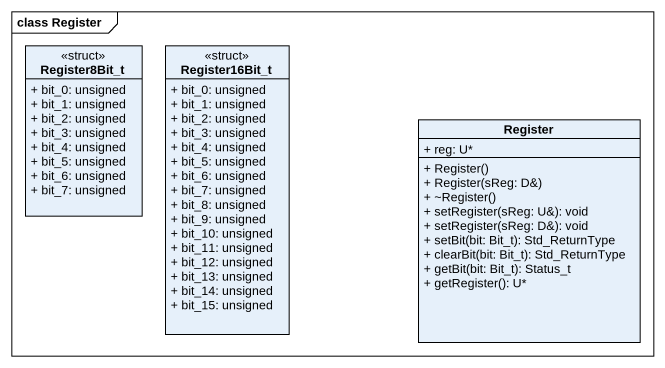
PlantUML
@startuml
mainframe class Register
hide circle
hide empty members
skinparam classAttributeIconSize 0
class Register8Bit_t <<struct>> {
  + bit_0: unsigned
  + bit_1: unsigned
  + bit_2: unsigned
  + bit_3: unsigned
  + bit_4: unsigned
  + bit_5: unsigned
  + bit_6: unsigned
  + bit_7: unsigned
}
class Register16Bit_t <<struct>> {
  + bit_0: unsigned
  + bit_1: unsigned
  + bit_2: unsigned
  + bit_3: unsigned
  + bit_4: unsigned
  + bit_5: unsigned
  + bit_6: unsigned
  + bit_7: unsigned
  + bit_8: unsigned
  + bit_9: unsigned
  + bit_10: unsigned
  + bit_11: unsigned
  + bit_12: unsigned
  + bit_13: unsigned
  + bit_14: unsigned
  + bit_15: unsigned
}
class Register {
  + reg: U*
  + Register()
  + Register(sReg: D&)
  + ~Register()
  + setRegister(sReg: U&): void
  + setRegister(sReg: D&): void
  + setBit(bit: Bit_t): Std_ReturnType
  + clearBit(bit: Bit_t): Std_ReturnType
  + getBit(bit: Bit_t): Status_t
  + getRegister(): U*
}
@enduml
